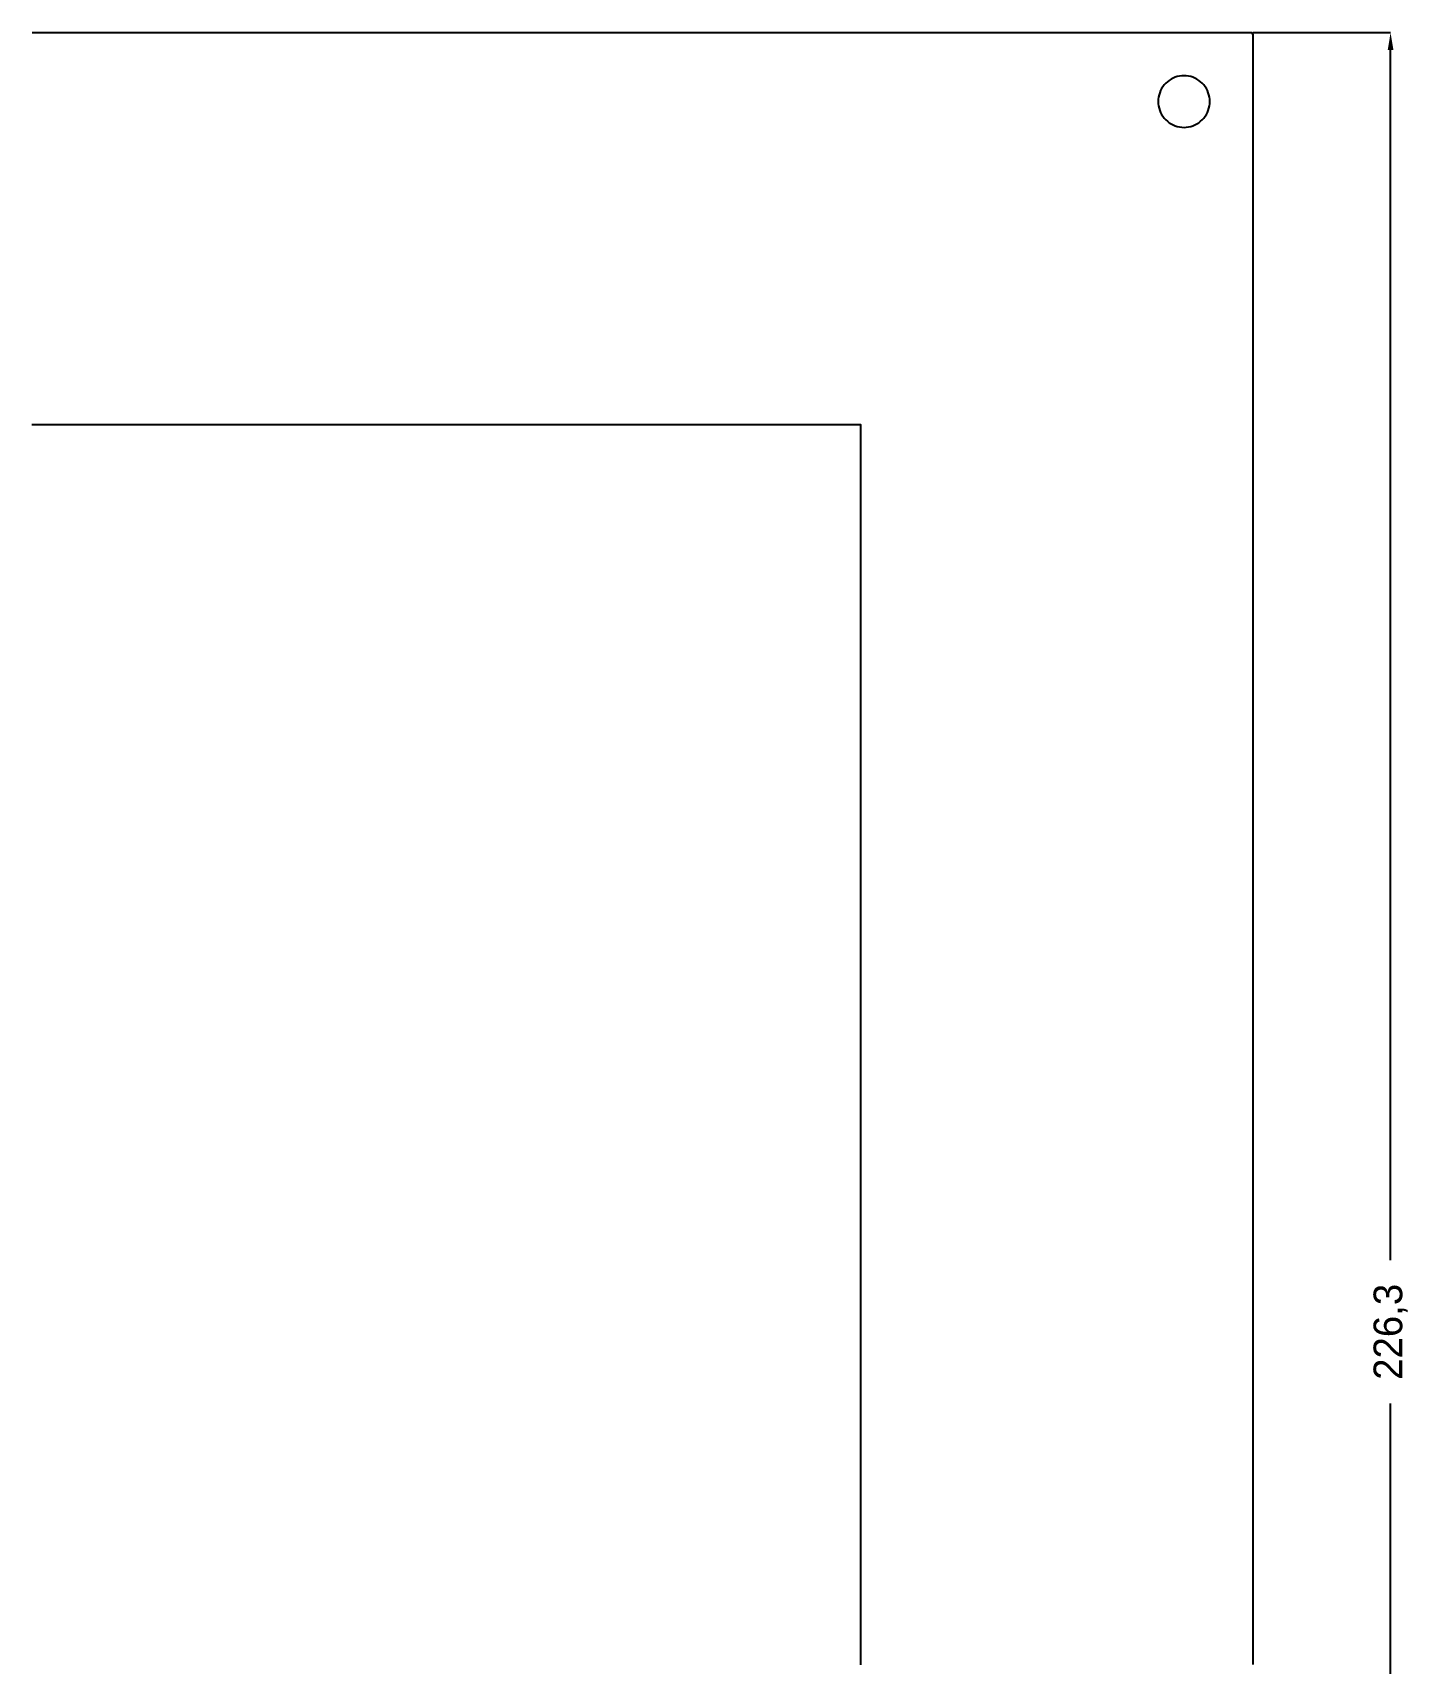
# Model space of a CAD drawing. Header units: millimetres. Extents: x 0 to 1218, y -458 to 26.
# Drawn here: x 550 to 669.9, y -315.7 to -173.7 of the extents above; entities that cross this region are included whole.
import ezdxf

# ---------------------------------------------------------------- set-up
doc = ezdxf.new("R2010")
doc.units = ezdxf.units.MM
doc.layers.add('DIMENSIONS', color=2, linetype='Continuous')
doc.layers.add('GEOMETRY', color=7, linetype='Continuous')
doc.dimstyles.get("Standard").update_dxf_attribs({"dimtxt": 2.5, "dimasz": 2.5, "dimexe": 1.25, "dimexo": 0.625, "dimtad": 1, "dimcen": 2.5, "dimazin": 3, "dimtfac": 1, "dimtmove": 0, "dimatfit": 3})

# ---------------------------------------------------------------- blocks, each defined once
blk = doc.blocks.new('_CLOSEDFILLED')
at = {"color": 0, "linetype": 'BYBLOCK'}
blk.add_solid([(-1, 0.164), (0, 0), (-1, -0.164)], dxfattribs=at)
blk = doc.blocks.new('*D10')
for p, q in [((656.3, -173.7), (668.3, -173.7)), ((668.3, -280.6), (668.3, -175.2)), ((668.3, -398.5), (668.3, -293.1)), ((656.3, -400), (668.3, -400))]:
    blk.add_line(p, q)
at = {"layer": 'Defpoints'}
for p in [(656.3, -173.7), (656.3, -400), (668.3, -400)]:
    blk.add_point(p, dxfattribs=at)
at = {"layer": 'DIMENSIONS', "xscale": 1.5, "yscale": 1.5}
for p, rotation in [((668.3, -173.7), 90), ((668.3, -400), 270)]:
    blk.add_blockref('_CLOSEDFILLED', p, dxfattribs=dict(at, rotation=rotation))
at = {"layer": 'DIMENSIONS', "insert": (668.3, -286.85), "char_height": 2.5, "attachment_point": 5, "rotation": 90}
blk.add_mtext('226,3', dxfattribs=at)

msp = doc.modelspace()

# ---------------------------------------------------------------- linework, layer by layer
at = {"layer": 'GEOMETRY'}
for points in [[(549.9309, -173.7), (550.1809, -173.7), (550.4308, -173.7), (550.6808, -173.7), (550.9308, -173.7), (551.1808, -173.7), (551.4308, -173.7), (551.6808, -173.7), (551.9308, -173.7), (552.1808, -173.7), (552.4307, -173.7), (552.6807, -173.7), (552.9307, -173.7), (553.1807, -173.7), (553.4307, -173.7), (553.6807, -173.7), (553.9307, -173.7), (554.1806, -173.7), (554.4306, -173.7), (554.6806, -173.7), (554.9306, -173.7), (555.1806, -173.7), (555.4306, -173.7), (555.6806, -173.7), (555.9305, -173.7), (556.1805, -173.7), (556.4305, -173.7), (556.6805, -173.7), (556.9305, -173.7), (557.1805, -173.7), (557.4305, -173.7), (557.6804, -173.7), (557.9304, -173.7), (558.1804, -173.7), (558.4304, -173.7), (558.6804, -173.7), (558.9304, -173.7), (559.1804, -173.7), (559.4304, -173.7), (559.6803, -173.7), (559.9303, -173.7), (560.1803, -173.7), (560.4303, -173.7), (560.6803, -173.7), (560.9303, -173.7), (561.1803, -173.7), (561.4302, -173.7), (561.6802, -173.7), (561.9302, -173.7), (562.1802, -173.7), (562.4302, -173.7), (562.6802, -173.7), (562.9302, -173.7), (563.1801, -173.7), (563.4301, -173.7), (563.6801, -173.7), (563.9301, -173.7), (564.1801, -173.7), (564.4301, -173.7), (564.6801, -173.7), (564.93, -173.7), (565.18, -173.7), (565.43, -173.7), (565.68, -173.7), (565.93, -173.7), (566.18, -173.7), (566.43, -173.7), (566.68, -173.7), (566.9299, -173.7), (567.1799, -173.7), (567.4299, -173.7), (567.6799, -173.7), (567.9299, -173.7), (568.1799, -173.7), (568.4299, -173.7), (568.6798, -173.7), (568.9298, -173.7), (569.1798, -173.7), (569.4298, -173.7), (569.6798, -173.7), (569.9298, -173.7), (570.1798, -173.7), (570.4297, -173.7), (570.6797, -173.7), (570.9297, -173.7), (571.1797, -173.7), (571.4297, -173.7), (571.6797, -173.7), (571.9297, -173.7), (572.1796, -173.7), (572.4296, -173.7), (572.6796, -173.7), (572.9296, -173.7), (573.1796, -173.7), (573.4296, -173.7), (573.6796, -173.7), (573.9295, -173.7), (574.1795, -173.7), (574.4295, -173.7), (574.6795, -173.7), (574.9295, -173.7), (575.1795, -173.7), (575.4295, -173.7), (575.6795, -173.7), (575.9294, -173.7), (576.1794, -173.7), (576.4294, -173.7), (576.6794, -173.7), (576.9294, -173.7), (577.1794, -173.7), (577.4294, -173.7), (577.6793, -173.7), (577.9293, -173.7), (578.1793, -173.7), (578.4293, -173.7), (578.6793, -173.7), (578.9293, -173.7), (579.1793, -173.7), (579.4292, -173.7), (579.6792, -173.7), (579.9292, -173.7), (580.1792, -173.7), (580.4292, -173.7), (580.6792, -173.7), (580.9292, -173.7), (581.1791, -173.7), (581.4291, -173.7), (581.6791, -173.7), (581.9291, -173.7), (582.1791, -173.7), (582.4291, -173.7), (582.6791, -173.7), (582.9291, -173.7), (583.179, -173.7), (583.429, -173.7), (583.679, -173.7), (583.929, -173.7), (584.179, -173.7), (584.429, -173.7), (584.679, -173.7), (584.9289, -173.7), (585.1789, -173.7), (585.4289, -173.7), (585.6789, -173.7), (585.9289, -173.7), (586.1789, -173.7), (586.4289, -173.7), (586.6788, -173.7), (586.9288, -173.7), (587.1788, -173.7), (587.4288, -173.7), (587.6788, -173.7), (587.9288, -173.7), (588.1788, -173.7), (588.4287, -173.7), (588.6787, -173.7), (588.9287, -173.7), (589.1787, -173.7), (589.4287, -173.7), (589.6787, -173.7), (589.9287, -173.7), (590.1787, -173.7), (590.4286, -173.7), (590.6786, -173.7), (590.9286, -173.7), (591.1786, -173.7), (591.4286, -173.7), (591.6786, -173.7), (591.9286, -173.7), (592.1785, -173.7), (592.4285, -173.7), (592.6785, -173.7), (592.9285, -173.7), (593.1785, -173.7), (593.4285, -173.7), (593.6785, -173.7), (593.9284, -173.7), (594.1784, -173.7), (594.4284, -173.7), (594.6784, -173.7), (594.9284, -173.7), (595.1784, -173.7), (595.4284, -173.7), (595.6783, -173.7), (595.9283, -173.7), (596.1783, -173.7), (596.4283, -173.7), (596.6783, -173.7), (596.9283, -173.7), (597.1783, -173.7), (597.4283, -173.7), (597.6782, -173.7), (597.9282, -173.7), (598.1782, -173.7), (598.4282, -173.7), (598.6782, -173.7), (598.9282, -173.7), (599.1782, -173.7), (599.4281, -173.7), (599.6781, -173.7), (599.9281, -173.7), (600.1781, -173.7), (600.4281, -173.7), (600.6781, -173.7), (600.9281, -173.7), (601.178, -173.7), (601.428, -173.7), (601.678, -173.7), (601.928, -173.7), (602.178, -173.7), (602.428, -173.7), (602.678, -173.7), (602.9279, -173.7), (603.1779, -173.7), (603.4279, -173.7), (603.6779, -173.7), (603.9279, -173.7), (604.1779, -173.7), (604.4279, -173.7), (604.6779, -173.7), (604.9278, -173.7), (605.1778, -173.7), (605.4278, -173.7), (605.6778, -173.7), (605.9278, -173.7), (606.1778, -173.7), (606.4278, -173.7), (606.6777, -173.7), (606.9277, -173.7), (607.1777, -173.7), (607.4277, -173.7), (607.6777, -173.7), (607.9277, -173.7), (608.1777, -173.7), (608.4276, -173.7), (608.6776, -173.7), (608.9276, -173.7), (609.1776, -173.7), (609.4276, -173.7), (609.6776, -173.7), (609.9276, -173.7), (610.1775, -173.7), (610.4275, -173.7), (610.6775, -173.7), (610.9275, -173.7), (611.1775, -173.7), (611.4275, -173.7), (611.6775, -173.7), (611.9275, -173.7), (612.1774, -173.7), (612.4274, -173.7), (612.6774, -173.7), (612.9274, -173.7), (613.1774, -173.7), (613.4274, -173.7), (613.6774, -173.7), (613.9273, -173.7), (614.1773, -173.7), (614.4273, -173.7), (614.6773, -173.7), (614.9273, -173.7), (615.1773, -173.7), (615.4273, -173.7), (615.6772, -173.7), (615.9272, -173.7), (616.1772, -173.7), (616.4272, -173.7), (616.6772, -173.7), (616.9272, -173.7), (617.1772, -173.7), (617.4271, -173.7), (617.6771, -173.7), (617.9271, -173.7), (618.1771, -173.7), (618.4271, -173.7), (618.6771, -173.7), (618.9271, -173.7), (619.1771, -173.7), (619.427, -173.7), (619.677, -173.7), (619.927, -173.7), (620.177, -173.7), (620.427, -173.7), (620.677, -173.7), (620.927, -173.7), (621.1769, -173.7), (621.4269, -173.7), (621.6769, -173.7), (621.9269, -173.7), (622.1769, -173.7), (622.4269, -173.7), (622.6769, -173.7), (622.9268, -173.7), (623.1768, -173.7), (623.4268, -173.7), (623.6768, -173.7), (623.9268, -173.7), (624.1768, -173.7), (624.4268, -173.7), (624.6767, -173.7), (624.9267, -173.7), (625.1767, -173.7), (625.4267, -173.7), (625.6767, -173.7), (625.9267, -173.7), (626.1767, -173.7), (626.4267, -173.7), (626.6766, -173.7), (626.9266, -173.7), (627.1766, -173.7), (627.4266, -173.7), (627.6766, -173.7), (627.9266, -173.7), (628.1766, -173.7), (628.4265, -173.7), (628.6765, -173.7), (628.9265, -173.7), (629.1765, -173.7), (629.4265, -173.7), (629.6765, -173.7), (629.9265, -173.7), (630.1764, -173.7), (630.4264, -173.7), (630.6764, -173.7), (630.9264, -173.7), (631.1764, -173.7), (631.4264, -173.7), (631.6764, -173.7), (631.9263, -173.7), (632.1763, -173.7), (632.4263, -173.7), (632.6763, -173.7), (632.9263, -173.7), (633.1763, -173.7), (633.4263, -173.7), (633.6762, -173.7), (633.9262, -173.7), (634.1762, -173.7), (634.4262, -173.7), (634.6762, -173.7), (634.9262, -173.7), (635.1762, -173.7), (635.4262, -173.7), (635.6761, -173.7), (635.9261, -173.7), (636.1761, -173.7), (636.4261, -173.7), (636.6761, -173.7), (636.9261, -173.7), (637.1761, -173.7), (637.426, -173.7), (637.676, -173.7), (637.926, -173.7), (638.176, -173.7), (638.426, -173.7), (638.676, -173.7), (638.926, -173.7), (639.1759, -173.7), (639.4259, -173.7), (639.6759, -173.7), (639.9259, -173.7), (640.1759, -173.7), (640.4259, -173.7), (640.6759, -173.7), (640.9258, -173.7), (641.1758, -173.7), (641.4258, -173.7), (641.6758, -173.7), (641.9258, -173.7), (642.1758, -173.7), (642.4258, -173.7), (642.6758, -173.7), (642.9257, -173.7), (643.1757, -173.7), (643.4257, -173.7), (643.6757, -173.7), (643.9257, -173.7), (644.1757, -173.7), (644.4257, -173.7), (644.6756, -173.7), (644.9256, -173.7), (645.1756, -173.7), (645.4256, -173.7), (645.6756, -173.7), (645.9256, -173.7), (646.1756, -173.7), (646.4255, -173.7), (646.6755, -173.7), (646.9255, -173.7), (647.1755, -173.7), (647.4255, -173.7), (647.6755, -173.7), (647.9255, -173.7), (648.1754, -173.7), (648.4254, -173.7), (648.6754, -173.7), (648.9254, -173.7), (649.1754, -173.7), (649.4254, -173.7), (649.6754, -173.7), (649.9254, -173.7), (650.1753, -173.7), (650.4253, -173.7), (650.6753, -173.7), (650.9253, -173.7), (651.1753, -173.7), (651.4253, -173.7), (651.6753, -173.7), (651.9252, -173.7), (652.1752, -173.7), (652.4252, -173.7), (652.6752, -173.7), (652.9252, -173.7), (653.1752, -173.7), (653.4252, -173.7), (653.6751, -173.7), (653.9251, -173.7), (654.1751, -173.7), (654.4251, -173.7), (654.6751, -173.7), (654.9251, -173.7), (655.1751, -173.7), (655.425, -173.7), (655.675, -173.7), (655.925, -173.7), (656.175, -173.7), (656.3, -173.825), (656.3, -174.075), (656.3, -174.325), (656.3, -174.575), (656.3, -174.8249), (656.3, -175.0749), (656.3, -175.3249), (656.3, -175.5749), (656.3, -175.8249), (656.3, -176.0749), (656.3, -176.3249), (656.3, -176.5748), (656.3, -176.8248), (656.3, -177.0748), (656.3, -177.3248), (656.3, -177.5748), (656.3, -177.8248), (656.3, -178.0748), (656.3, -178.3247), (656.3, -178.5747), (656.3, -178.8247), (656.3, -179.0747), (656.3, -179.3247), (656.3, -179.5747), (656.3, -179.8247), (656.3, -180.0746), (656.3, -180.3246), (656.3, -180.5746), (656.3, -180.8246), (656.3, -181.0746), (656.3, -181.3246), (656.3, -181.5746), (656.3, -181.8246), (656.3, -182.0745), (656.3, -182.3245), (656.3, -182.5745), (656.3, -182.8245), (656.3, -183.0745), (656.3, -183.3245), (656.3, -183.5745), (656.3, -183.8244), (656.3, -184.0744), (656.3, -184.3244), (656.3, -184.5744), (656.3, -184.8244), (656.3, -185.0744), (656.3, -185.3244), (656.3, -185.5743), (656.3, -185.8243), (656.3, -186.0743), (656.3, -186.3243), (656.3, -186.5743), (656.3, -186.8243), (656.3, -187.0743), (656.3, -187.3242), (656.3, -187.5742), (656.3, -187.8242), (656.3, -188.0742), (656.3, -188.3242), (656.3, -188.5742), (656.3, -188.8242), (656.3, -189.0742), (656.3, -189.3241), (656.3, -189.5741), (656.3, -189.8241), (656.3, -190.0741), (656.3, -190.3241), (656.3, -190.5741), (656.3, -190.8241), (656.3, -191.074), (656.3, -191.324), (656.3, -191.574), (656.3, -191.824), (656.3, -192.074), (656.3, -192.324), (656.3, -192.574), (656.3, -192.8239), (656.3, -193.0739), (656.3, -193.3239), (656.3, -193.5739), (656.3, -193.8239), (656.3, -194.0739), (656.3, -194.3239), (656.3, -194.5738), (656.3, -194.8238), (656.3, -195.0738), (656.3, -195.3238), (656.3, -195.5738), (656.3, -195.8238), (656.3, -196.0738), (656.3, -196.3238), (656.3, -196.5737), (656.3, -196.8237), (656.3, -197.0737), (656.3, -197.3237), (656.3, -197.5737), (656.3, -197.8237), (656.3, -198.0737), (656.3, -198.3236), (656.3, -198.5736), (656.3, -198.8236), (656.3, -199.0736), (656.3, -199.3236), (656.3, -199.5736), (656.3, -199.8236), (656.3, -200.0735), (656.3, -200.3235), (656.3, -200.5735), (656.3, -200.8235), (656.3, -201.0735), (656.3, -201.3235), (656.3, -201.5735), (656.3, -201.8234), (656.3, -202.0734), (656.3, -202.3234), (656.3, -202.5734), (656.3, -202.8234), (656.3, -203.0734), (656.3, -203.3234), (656.3, -203.5733), (656.3, -203.8233), (656.3, -204.0733), (656.3, -204.3233), (656.3, -204.5733), (656.3, -204.8233), (656.3, -205.0733), (656.3, -205.3233), (656.3, -205.5732), (656.3, -205.8232), (656.3, -206.0732), (656.3, -206.3232), (656.3, -206.5732), (656.3, -206.8232), (656.3, -207.0732), (656.3, -207.3231), (656.3, -207.5731), (656.3, -207.8231), (656.3, -208.0731), (656.3, -208.3231), (656.3, -208.5731), (656.3, -208.8231), (656.3, -209.073), (656.3, -209.323), (656.3, -209.573), (656.3, -209.823), (656.3, -210.073), (656.3, -210.323), (656.3, -210.573), (656.3, -210.8229), (656.3, -211.0729), (656.3, -211.3229), (656.3, -211.5729), (656.3, -211.8229), (656.3, -212.0729), (656.3, -212.3229), (656.3, -212.5729), (656.3, -212.8228), (656.3, -213.0728), (656.3, -213.3228), (656.3, -213.5728), (656.3, -213.8228), (656.3, -214.0728), (656.3, -214.3228), (656.3, -214.5727), (656.3, -214.8227), (656.3, -215.0727), (656.3, -215.3227), (656.3, -215.5727), (656.3, -215.8227), (656.3, -216.0727), (656.3, -216.3226), (656.3, -216.5726), (656.3, -216.8226), (656.3, -217.0726), (656.3, -217.3226), (656.3, -217.5726), (656.3, -217.8226), (656.3, -218.0725), (656.3, -218.3225), (656.3, -218.5725), (656.3, -218.8225), (656.3, -219.0725), (656.3, -219.3225), (656.3, -219.5725), (656.3, -219.8225), (656.3, -220.0724), (656.3, -220.3224), (656.3, -220.5724), (656.3, -220.8224), (656.3, -221.0724), (656.3, -221.3224), (656.3, -221.5724), (656.3, -221.8223), (656.3, -222.0723), (656.3, -222.3223), (656.3, -222.5723), (656.3, -222.8223), (656.3, -223.0723), (656.3, -223.3223), (656.3, -223.5722), (656.3, -223.8222), (656.3, -224.0722), (656.3, -224.3222), (656.3, -224.5722), (656.3, -224.8222), (656.3, -225.0722), (656.3, -225.3221), (656.3, -225.5721), (656.3, -225.8221), (656.3, -226.0721), (656.3, -226.3221), (656.3, -226.5721), (656.3, -226.8221), (656.3, -227.0721), (656.3, -227.322), (656.3, -227.572), (656.3, -227.822), (656.3, -228.072), (656.3, -228.322), (656.3, -228.572), (656.3, -228.822), (656.3, -229.0719), (656.3, -229.3219), (656.3, -229.5719), (656.3, -229.8219), (656.3, -230.0719), (656.3, -230.3219), (656.3, -230.5719), (656.3, -230.8218), (656.3, -231.0718), (656.3, -231.3218), (656.3, -231.5718), (656.3, -231.8218), (656.3, -232.0718), (656.3, -232.3218), (656.3, -232.5717), (656.3, -232.8217), (656.3, -233.0717), (656.3, -233.3217), (656.3, -233.5717), (656.3, -233.8217), (656.3, -234.0717), (656.3, -234.3217), (656.3, -234.5716), (656.3, -234.8216), (656.3, -235.0716), (656.3, -235.3216), (656.3, -235.5716), (656.3, -235.8216), (656.3, -236.0716), (656.3, -236.3215), (656.3, -236.5715), (656.3, -236.8215), (656.3, -237.0715), (656.3, -237.3215), (656.3, -237.5715), (656.3, -237.8215), (656.3, -238.0714), (656.3, -238.3214), (656.3, -238.5714), (656.3, -238.8214), (656.3, -239.0714), (656.3, -239.3214), (656.3, -239.5714), (656.3, -239.8213), (656.3, -240.0713), (656.3, -240.3213), (656.3, -240.5713), (656.3, -240.8213), (656.3, -241.0713), (656.3, -241.3213), (656.3, -241.5713), (656.3, -241.8212), (656.3, -242.0712), (656.3, -242.3212), (656.3, -242.5712), (656.3, -242.8212), (656.3, -243.0712), (656.3, -243.3212), (656.3, -243.5711), (656.3, -243.8211), (656.3, -244.0711), (656.3, -244.3211), (656.3, -244.5711), (656.3, -244.8211), (656.3, -245.0711), (656.3, -245.321), (656.3, -245.571), (656.3, -245.821), (656.3, -246.071), (656.3, -246.321), (656.3, -246.571), (656.3, -246.821), (656.3, -247.0709), (656.3, -247.3209), (656.3, -247.5709), (656.3, -247.8209), (656.3, -248.0709), (656.3, -248.3209), (656.3, -248.5709), (656.3, -248.8209), (656.3, -249.0708), (656.3, -249.3208), (656.3, -249.5708), (656.3, -249.8208), (656.3, -250.0708), (656.3, -250.3208), (656.3, -250.5708), (656.3, -250.8207), (656.3, -251.0707), (656.3, -251.3207), (656.3, -251.5707), (656.3, -251.8207), (656.3, -252.0707), (656.3, -252.3207), (656.3, -252.5706), (656.3, -252.8206), (656.3, -253.0706), (656.3, -253.3206), (656.3, -253.5706), (656.3, -253.8206), (656.3, -254.0706), (656.3, -254.3205), (656.3, -254.5705), (656.3, -254.8205), (656.3, -255.0705), (656.3, -255.3205), (656.3, -255.5705), (656.3, -255.8205), (656.3, -256.0705), (656.3, -256.3204), (656.3, -256.5704), (656.3, -256.8204), (656.3, -257.0704), (656.3, -257.3204), (656.3, -257.5704), (656.3, -257.8204), (656.3, -258.0703), (656.3, -258.3203), (656.3, -258.5703), (656.3, -258.8203), (656.3, -259.0703), (656.3, -259.3203), (656.3, -259.5703), (656.3, -259.8202), (656.3, -260.0702), (656.3, -260.3202), (656.3, -260.5702), (656.3, -260.8202), (656.3, -261.0702), (656.3, -261.3202), (656.3, -261.5701), (656.3, -261.8201), (656.3, -262.0701), (656.3, -262.3201), (656.3, -262.5701), (656.3, -262.8201), (656.3, -263.0701), (656.3, -263.32), (656.3, -263.57), (656.3, -263.82), (656.3, -264.07), (656.3, -264.32), (656.3, -264.57), (656.3, -264.82), (656.3, -265.07), (656.3, -265.3199), (656.3, -265.5699), (656.3, -265.8199), (656.3, -266.0699), (656.3, -266.3199), (656.3, -266.5699), (656.3, -266.8199), (656.3, -267.0698), (656.3, -267.3198), (656.3, -267.5698), (656.3, -267.8198), (656.3, -268.0698), (656.3, -268.3198), (656.3, -268.5698), (656.3, -268.8197), (656.3, -269.0697), (656.3, -269.3197), (656.3, -269.5697), (656.3, -269.8197), (656.3, -270.0697), (656.3, -270.3197), (656.3, -270.5696), (656.3, -270.8196), (656.3, -271.0696), (656.3, -271.3196), (656.3, -271.5696), (656.3, -271.8196), (656.3, -272.0696), (656.3, -272.3196), (656.3, -272.5695), (656.3, -272.8195), (656.3, -273.0695), (656.3, -273.3195), (656.3, -273.5695), (656.3, -273.8195), (656.3, -274.0695), (656.3, -274.3194), (656.3, -274.5694), (656.3, -274.8194), (656.3, -275.0694), (656.3, -275.3194), (656.3, -275.5694), (656.3, -275.8194), (656.3, -276.0693), (656.3, -276.3193), (656.3, -276.5693), (656.3, -276.8193), (656.3, -277.0693), (656.3, -277.3193), (656.3, -277.5693), (656.3, -277.8192), (656.3, -278.0692), (656.3, -278.3192), (656.3, -278.5692), (656.3, -278.8192), (656.3, -279.0692), (656.3, -279.3192), (656.3, -279.5692), (656.3, -279.8191), (656.3, -280.0691), (656.3, -280.3191), (656.3, -280.5691), (656.3, -280.8191), (656.3, -281.0691), (656.3, -281.3191), (656.3, -281.569), (656.3, -281.819), (656.3, -282.069), (656.3, -282.319), (656.3, -282.569), (656.3, -282.819), (656.3, -283.069), (656.3, -283.3189), (656.3, -283.5689), (656.3, -283.8189), (656.3, -284.0689), (656.3, -284.3189), (656.3, -284.5689), (656.3, -284.8189), (656.3, -285.0688), (656.3, -285.3188), (656.3, -285.5688), (656.3, -285.8188), (656.3, -286.0688), (656.3, -286.3188), (656.3, -286.5688), (656.3, -286.8188), (656.3, -287.0687), (656.3, -287.3187), (656.3, -287.5687), (656.3, -287.8187), (656.3, -288.0687), (656.3, -288.3187), (656.3, -288.5687), (656.3, -288.8186), (656.3, -289.0686), (656.3, -289.3186), (656.3, -289.5686), (656.3, -289.8186), (656.3, -290.0686), (656.3, -290.3186), (656.3, -290.5685), (656.3, -290.8185), (656.3, -291.0685), (656.3, -291.3185), (656.3, -291.5685), (656.3, -291.8185), (656.3, -292.0685), (656.3, -292.3184), (656.3, -292.5684), (656.3, -292.8184), (656.3, -293.0684), (656.3, -293.3184), (656.3, -293.5684), (656.3, -293.8184), (656.3, -294.0684), (656.3, -294.3183), (656.3, -294.5683), (656.3, -294.8183), (656.3, -295.0683), (656.3, -295.3183), (656.3, -295.5683), (656.3, -295.8183), (656.3, -296.0682), (656.3, -296.3182), (656.3, -296.5682), (656.3, -296.8182), (656.3, -297.0682), (656.3, -297.3182), (656.3, -297.5682), (656.3, -297.8181), (656.3, -298.0681), (656.3, -298.3181), (656.3, -298.5681), (656.3, -298.8181), (656.3, -299.0681), (656.3, -299.3181), (656.3, -299.568), (656.3, -299.818), (656.3, -300.068), (656.3, -300.318), (656.3, -300.568), (656.3, -300.818), (656.3, -301.068), (656.3, -301.318), (656.3, -301.5679), (656.3, -301.8179), (656.3, -302.0679), (656.3, -302.3179), (656.3, -302.5679), (656.3, -302.8179), (656.3, -303.0679), (656.3, -303.3178), (656.3, -303.5678), (656.3, -303.8178), (656.3, -304.0678), (656.3, -304.3178), (656.3, -304.5678), (656.3, -304.8178), (656.3, -305.0677), (656.3, -305.3177), (656.3, -305.5677), (656.3, -305.8177), (656.3, -306.0677), (656.3, -306.3177), (656.3, -306.5677), (656.3, -306.8176), (656.3, -307.0676), (656.3, -307.3176), (656.3, -307.5676), (656.3, -307.8176), (656.3, -308.0676), (656.3, -308.3176), (656.3, -308.5676), (656.3, -308.8175), (656.3, -309.0675), (656.3, -309.3175), (656.3, -309.5675), (656.3, -309.8175), (656.3, -310.0675), (656.3, -310.3175), (656.3, -310.5674), (656.3, -310.8174), (656.3, -311.0674), (656.3, -311.3174), (656.3, -311.5674), (656.3, -311.8174), (656.3, -312.0674), (656.3, -312.3173), (656.3, -312.5673), (656.3, -312.8173), (656.3, -313.0673), (656.3, -313.3173), (656.3, -313.5673), (656.3, -313.8173), (656.3, -314.0672), (656.3, -314.3172), (656.3, -314.5672), (656.3, -314.8172), (656.3, -315.0672), (656.3, -315.3172), (656.3, -315.5672), (656.3, -315.8171)], [(622.15, -315.85), (622.15, -315.6), (622.15, -315.35), (622.15, -315.1), (622.15, -314.85), (622.15, -314.6), (622.15, -314.35), (622.15, -314.1), (622.15, -313.85), (622.15, -313.6), (622.15, -313.35), (622.15, -313.1), (622.15, -312.85), (622.15, -312.6), (622.15, -312.35), (622.15, -312.1), (622.15, -311.85), (622.15, -311.6), (622.15, -311.35), (622.15, -311.1), (622.15, -310.85), (622.15, -310.6), (622.15, -310.35), (622.15, -310.1), (622.15, -309.85), (622.15, -309.6), (622.15, -309.35), (622.15, -309.1), (622.15, -308.85), (622.15, -308.6), (622.15, -308.35), (622.15, -308.1), (622.15, -307.85), (622.15, -307.6), (622.15, -307.35), (622.15, -307.1), (622.15, -306.85), (622.15, -306.6), (622.15, -306.35), (622.15, -306.1), (622.15, -305.85), (622.15, -305.6), (622.15, -305.35), (622.15, -305.1), (622.15, -304.85), (622.15, -304.6), (622.15, -304.35), (622.15, -304.1), (622.15, -303.85), (622.15, -303.6), (622.15, -303.35), (622.15, -303.1), (622.15, -302.85), (622.15, -302.6), (622.15, -302.35), (622.15, -302.1), (622.15, -301.85), (622.15, -301.6), (622.15, -301.35), (622.15, -301.1), (622.15, -300.85), (622.15, -300.6), (622.15, -300.35), (622.15, -300.1), (622.15, -299.85), (622.15, -299.6), (622.15, -299.35), (622.15, -299.1), (622.15, -298.85), (622.15, -298.6), (622.15, -298.35), (622.15, -298.1), (622.15, -297.85), (622.15, -297.6), (622.15, -297.35), (622.15, -297.1), (622.15, -296.85), (622.15, -296.6), (622.15, -296.35), (622.15, -296.1), (622.15, -295.85), (622.15, -295.6), (622.15, -295.35), (622.15, -295.1), (622.15, -294.85), (622.15, -294.6), (622.15, -294.35), (622.15, -294.1), (622.15, -293.85), (622.15, -293.6), (622.15, -293.35), (622.15, -293.1), (622.15, -292.85), (622.15, -292.6), (622.15, -292.35), (622.15, -292.1), (622.15, -291.85), (622.15, -291.6), (622.15, -291.35), (622.15, -291.1), (622.15, -290.85), (622.15, -290.6), (622.15, -290.35), (622.15, -290.1), (622.15, -289.85), (622.15, -289.6), (622.15, -289.35), (622.15, -289.1), (622.15, -288.85), (622.15, -288.6), (622.15, -288.35), (622.15, -288.1), (622.15, -287.85), (622.15, -287.6), (622.15, -287.35), (622.15, -287.1), (622.15, -286.85), (622.15, -286.6), (622.15, -286.35), (622.15, -286.1), (622.15, -285.85), (622.15, -285.6), (622.15, -285.35), (622.15, -285.1), (622.15, -284.85), (622.15, -284.6), (622.15, -284.35), (622.15, -284.1), (622.15, -283.85), (622.15, -283.6), (622.15, -283.35), (622.15, -283.1), (622.15, -282.85), (622.15, -282.6), (622.15, -282.35), (622.15, -282.1), (622.15, -281.85), (622.15, -281.6), (622.15, -281.35), (622.15, -281.1), (622.15, -280.85), (622.15, -280.6), (622.15, -280.35), (622.15, -280.1), (622.15, -279.85), (622.15, -279.6), (622.15, -279.35), (622.15, -279.1), (622.15, -278.85), (622.15, -278.6), (622.15, -278.35), (622.15, -278.1), (622.15, -277.85), (622.15, -277.6), (622.15, -277.35), (622.15, -277.1), (622.15, -276.85), (622.15, -276.6), (622.15, -276.35), (622.15, -276.1), (622.15, -275.85), (622.15, -275.6), (622.15, -275.35), (622.15, -275.1), (622.15, -274.85), (622.15, -274.6), (622.15, -274.35), (622.15, -274.1), (622.15, -273.85), (622.15, -273.6), (622.15, -273.35), (622.15, -273.1), (622.15, -272.85), (622.15, -272.6), (622.15, -272.35), (622.15, -272.1), (622.15, -271.85), (622.15, -271.6), (622.15, -271.35), (622.15, -271.1), (622.15, -270.85), (622.15, -270.6), (622.15, -270.35), (622.15, -270.1), (622.15, -269.85), (622.15, -269.6), (622.15, -269.35), (622.15, -269.1), (622.15, -268.85), (622.15, -268.6), (622.15, -268.35), (622.15, -268.1), (622.15, -267.85), (622.15, -267.6), (622.15, -267.35), (622.15, -267.1), (622.15, -266.85), (622.15, -266.6), (622.15, -266.35), (622.15, -266.1), (622.15, -265.85), (622.15, -265.6), (622.15, -265.35), (622.15, -265.1), (622.15, -264.85), (622.15, -264.6), (622.15, -264.35), (622.15, -264.1), (622.15, -263.85), (622.15, -263.6), (622.15, -263.35), (622.15, -263.1), (622.15, -262.85), (622.15, -262.6), (622.15, -262.35), (622.15, -262.1), (622.15, -261.85), (622.15, -261.6), (622.15, -261.35), (622.15, -261.1), (622.15, -260.85), (622.15, -260.6), (622.15, -260.35), (622.15, -260.1), (622.15, -259.85), (622.15, -259.6), (622.15, -259.35), (622.15, -259.1), (622.15, -258.85), (622.15, -258.6), (622.15, -258.35), (622.15, -258.1), (622.15, -257.85), (622.15, -257.6), (622.15, -257.35), (622.15, -257.1), (622.15, -256.85), (622.15, -256.6), (622.15, -256.35), (622.15, -256.1), (622.15, -255.85), (622.15, -255.6), (622.15, -255.35), (622.15, -255.1), (622.15, -254.85), (622.15, -254.6), (622.15, -254.35), (622.15, -254.1), (622.15, -253.85), (622.15, -253.6), (622.15, -253.35), (622.15, -253.1), (622.15, -252.85), (622.15, -252.6), (622.15, -252.35), (622.15, -252.1), (622.15, -251.85), (622.15, -251.6), (622.15, -251.35), (622.15, -251.1), (622.15, -250.85), (622.15, -250.6), (622.15, -250.35), (622.15, -250.1), (622.15, -249.85), (622.15, -249.6), (622.15, -249.35), (622.15, -249.1), (622.15, -248.85), (622.15, -248.6), (622.15, -248.35), (622.15, -248.1), (622.15, -247.85), (622.15, -247.6), (622.15, -247.35), (622.15, -247.1), (622.15, -246.85), (622.15, -246.6), (622.15, -246.35), (622.15, -246.1), (622.15, -245.85), (622.15, -245.6), (622.15, -245.35), (622.15, -245.1), (622.15, -244.85), (622.15, -244.6), (622.15, -244.35), (622.15, -244.1), (622.15, -243.85), (622.15, -243.6), (622.15, -243.35), (622.15, -243.1), (622.15, -242.85), (622.15, -242.6), (622.15, -242.35), (622.15, -242.1), (622.15, -241.85), (622.15, -241.6), (622.15, -241.35), (622.15, -241.1), (622.15, -240.85), (622.15, -240.6), (622.15, -240.35), (622.15, -240.1), (622.15, -239.85), (622.15, -239.6), (622.15, -239.35), (622.15, -239.1), (622.15, -238.85), (622.15, -238.6), (622.15, -238.35), (622.15, -238.1), (622.15, -237.85), (622.15, -237.6), (622.15, -237.35), (622.15, -237.1), (622.15, -236.85), (622.15, -236.6), (622.15, -236.35), (622.15, -236.1), (622.15, -235.85), (622.15, -235.6), (622.15, -235.35), (622.15, -235.1), (622.15, -234.85), (622.15, -234.6), (622.15, -234.35), (622.15, -234.1), (622.15, -233.85), (622.15, -233.6), (622.15, -233.35), (622.15, -233.1), (622.15, -232.85), (622.15, -232.6), (622.15, -232.35), (622.15, -232.1), (622.15, -231.85), (622.15, -231.6), (622.15, -231.35), (622.15, -231.1), (622.15, -230.85), (622.15, -230.6), (622.15, -230.35), (622.15, -230.1), (622.15, -229.85), (622.15, -229.6), (622.15, -229.35), (622.15, -229.1), (622.15, -228.85), (622.15, -228.6), (622.15, -228.35), (622.15, -228.1), (622.15, -227.85), (622.15, -227.6), (622.15, -227.35), (622.15, -227.1), (622.15, -226.85), (622.15, -226.6), (622.15, -226.35), (622.15, -226.1), (622.15, -225.85), (622.15, -225.6), (622.15, -225.35), (622.15, -225.1), (622.15, -224.85), (622.15, -224.6), (622.15, -224.35), (622.15, -224.1), (622.15, -223.85), (622.15, -223.6), (622.15, -223.35), (622.15, -223.1), (622.15, -222.85), (622.15, -222.6), (622.15, -222.35), (622.15, -222.1), (622.15, -221.85), (622.15, -221.6), (622.15, -221.35), (622.15, -221.1), (622.15, -220.85), (622.15, -220.6), (622.15, -220.35), (622.15, -220.1), (622.15, -219.85), (622.15, -219.6), (622.15, -219.35), (622.15, -219.1), (622.15, -218.85), (622.15, -218.6), (622.15, -218.35), (622.15, -218.1), (622.15, -217.85), (622.15, -217.6), (622.15, -217.35), (622.15, -217.1), (622.15, -216.85), (622.15, -216.6), (622.15, -216.35), (622.15, -216.1), (622.15, -215.85), (622.15, -215.6), (622.15, -215.35), (622.15, -215.1), (622.15, -214.85), (622.15, -214.6), (622.15, -214.35), (622.15, -214.1), (622.15, -213.85), (622.15, -213.6), (622.15, -213.35), (622.15, -213.1), (622.15, -212.85), (622.15, -212.6), (622.15, -212.35), (622.15, -212.1), (622.15, -211.85), (622.15, -211.6), (622.15, -211.35), (622.15, -211.1), (622.15, -210.85), (622.15, -210.6), (622.15, -210.35), (622.15, -210.1), (622.15, -209.85), (622.15, -209.6), (622.15, -209.35), (622.15, -209.1), (622.15, -208.85), (622.15, -208.6), (622.15, -208.35), (622.15, -208.1), (622.15, -207.85), (621.9, -207.85), (621.65, -207.85), (621.4, -207.85), (621.15, -207.85), (620.9, -207.85), (620.65, -207.85), (620.4, -207.85), (620.15, -207.85), (619.9, -207.85), (619.65, -207.85), (619.4, -207.85), (619.15, -207.85), (618.9, -207.85), (618.65, -207.85), (618.4, -207.85), (618.15, -207.85), (617.9, -207.85), (617.65, -207.85), (617.4, -207.85), (617.15, -207.85), (616.9, -207.85), (616.65, -207.85), (616.4, -207.85), (616.15, -207.85), (615.9, -207.85), (615.65, -207.85), (615.4, -207.85), (615.15, -207.85), (614.9, -207.85), (614.65, -207.85), (614.4, -207.85), (614.15, -207.85), (613.9, -207.85), (613.65, -207.85), (613.4, -207.85), (613.15, -207.85), (612.9, -207.85), (612.65, -207.85), (612.4, -207.85), (612.15, -207.85), (611.9, -207.85), (611.65, -207.85), (611.4, -207.85), (611.15, -207.85), (610.9, -207.85), (610.65, -207.85), (610.4, -207.85), (610.15, -207.85), (609.9, -207.85), (609.65, -207.85), (609.4, -207.85), (609.15, -207.85), (608.9, -207.85), (608.65, -207.85), (608.4, -207.85), (608.15, -207.85), (607.9, -207.85), (607.65, -207.85), (607.4, -207.85), (607.15, -207.85), (606.9, -207.85), (606.65, -207.85), (606.4, -207.85), (606.15, -207.85), (605.9, -207.85), (605.65, -207.85), (605.4, -207.85), (605.15, -207.85), (604.9, -207.85), (604.65, -207.85), (604.4, -207.85), (604.15, -207.85), (603.9, -207.85), (603.65, -207.85), (603.4, -207.85), (603.15, -207.85), (602.9, -207.85), (602.65, -207.85), (602.4, -207.85), (602.15, -207.85), (601.9, -207.85), (601.65, -207.85), (601.4, -207.85), (601.15, -207.85), (600.9, -207.85), (600.65, -207.85), (600.4, -207.85), (600.15, -207.85), (599.9, -207.85), (599.65, -207.85), (599.4, -207.85), (599.15, -207.85), (598.9, -207.85), (598.65, -207.85), (598.4, -207.85), (598.15, -207.85), (597.9, -207.85), (597.65, -207.85), (597.4, -207.85), (597.15, -207.85), (596.9, -207.85), (596.65, -207.85), (596.4, -207.85), (596.15, -207.85), (595.9, -207.85), (595.65, -207.85), (595.4, -207.85), (595.15, -207.85), (594.9, -207.85), (594.65, -207.85), (594.4, -207.85), (594.15, -207.85), (593.9, -207.85), (593.65, -207.85), (593.4, -207.85), (593.15, -207.85), (592.9, -207.85), (592.65, -207.85), (592.4, -207.85), (592.15, -207.85), (591.9, -207.85), (591.65, -207.85), (591.4, -207.85), (591.15, -207.85), (590.9, -207.85), (590.65, -207.85), (590.4, -207.85), (590.15, -207.85), (589.9, -207.85), (589.65, -207.85), (589.4, -207.85), (589.15, -207.85), (588.9, -207.85), (588.65, -207.85), (588.4, -207.85), (588.15, -207.85), (587.9, -207.85), (587.65, -207.85), (587.4, -207.85), (587.15, -207.85), (586.9, -207.85), (586.65, -207.85), (586.4, -207.85), (586.15, -207.85), (585.9, -207.85), (585.65, -207.85), (585.4, -207.85), (585.15, -207.85), (584.9, -207.85), (584.65, -207.85), (584.4, -207.85), (584.15, -207.85), (583.9, -207.85), (583.65, -207.85), (583.4, -207.85), (583.15, -207.85), (582.9, -207.85), (582.65, -207.85), (582.4, -207.85), (582.15, -207.85), (581.9, -207.85), (581.65, -207.85), (581.4, -207.85), (581.15, -207.85), (580.9, -207.85), (580.65, -207.85), (580.4, -207.85), (580.15, -207.85), (579.9, -207.85), (579.65, -207.85), (579.4, -207.85), (579.15, -207.85), (578.9, -207.85), (578.65, -207.85), (578.4, -207.85), (578.15, -207.85), (577.9, -207.85), (577.65, -207.85), (577.4, -207.85), (577.15, -207.85), (576.9, -207.85), (576.65, -207.85), (576.4, -207.85), (576.15, -207.85), (575.9, -207.85), (575.65, -207.85), (575.4, -207.85), (575.15, -207.85), (574.9, -207.85), (574.65, -207.85), (574.4, -207.85), (574.15, -207.85), (573.9, -207.85), (573.65, -207.85), (573.4, -207.85), (573.15, -207.85), (572.9, -207.85), (572.65, -207.85), (572.4, -207.85), (572.15, -207.85), (571.9, -207.85), (571.65, -207.85), (571.4, -207.85), (571.15, -207.85), (570.9, -207.85), (570.65, -207.85), (570.4, -207.85), (570.15, -207.85), (569.9, -207.85), (569.65, -207.85), (569.4, -207.85), (569.15, -207.85), (568.9, -207.85), (568.65, -207.85), (568.4, -207.85), (568.15, -207.85), (567.9, -207.85), (567.65, -207.85), (567.4, -207.85), (567.15, -207.85), (566.9, -207.85), (566.65, -207.85), (566.4, -207.85), (566.15, -207.85), (565.9, -207.85), (565.65, -207.85), (565.4, -207.85), (565.15, -207.85), (564.9, -207.85), (564.65, -207.85), (564.4, -207.85), (564.15, -207.85), (563.9, -207.85), (563.65, -207.85), (563.4, -207.85), (563.15, -207.85), (562.9, -207.85), (562.65, -207.85), (562.4, -207.85), (562.15, -207.85), (561.9, -207.85), (561.65, -207.85), (561.4, -207.85), (561.15, -207.85), (560.9, -207.85), (560.65, -207.85), (560.4, -207.85), (560.15, -207.85), (559.9, -207.85), (559.65, -207.85), (559.4, -207.85), (559.15, -207.85), (558.9, -207.85), (558.65, -207.85), (558.4, -207.85), (558.15, -207.85), (557.9, -207.85), (557.65, -207.85), (557.4, -207.85), (557.15, -207.85), (556.9, -207.85), (556.65, -207.85), (556.4, -207.85), (556.15, -207.85), (555.9, -207.85), (555.65, -207.85), (555.4, -207.85), (555.15, -207.85), (554.9, -207.85), (554.65, -207.85), (554.4, -207.85), (554.15, -207.85), (553.9, -207.85), (553.65, -207.85), (553.4, -207.85), (553.15, -207.85), (552.9, -207.85), (552.65, -207.85), (552.4, -207.85), (552.15, -207.85), (551.9, -207.85), (551.65, -207.85), (551.4, -207.85), (551.15, -207.85), (550.9, -207.85), (550.65, -207.85), (550.4, -207.85), (550.15, -207.85), (549.9, -207.85)]]:
    msp.add_lwpolyline(points, dxfattribs=at)
msp.add_lwpolyline([(652.55, -179.7), (652.5414, -179.5039), (652.5158, -179.3093), (652.4733, -179.1177), (652.4143, -178.9305), (652.3392, -178.7491), (652.2486, -178.575), (652.1431, -178.4095), (652.0236, -178.2537), (651.891, -178.109), (651.7463, -177.9764), (651.5905, -177.8569), (651.425, -177.7514), (651.2509, -177.6608), (651.0695, -177.5857), (650.8823, -177.5267), (650.6907, -177.4842), (650.4961, -177.4586), (650.3, -177.45), (650.1039, -177.4586), (649.9093, -177.4842), (649.7177, -177.5267), (649.5305, -177.5857), (649.3491, -177.6608), (649.175, -177.7514), (649.0095, -177.8569), (648.8537, -177.9764), (648.709, -178.109), (648.5764, -178.2537), (648.4569, -178.4095), (648.3514, -178.575), (648.2608, -178.7491), (648.1857, -178.9305), (648.1267, -179.1177), (648.0842, -179.3093), (648.0586, -179.5039), (648.05, -179.7), (648.0586, -179.8961), (648.0842, -180.0907), (648.1267, -180.2823), (648.1857, -180.4695), (648.2608, -180.6509), (648.3514, -180.825), (648.4569, -180.9905), (648.5764, -181.1463), (648.709, -181.291), (648.8537, -181.4236), (649.0095, -181.5431), (649.175, -181.6486), (649.3491, -181.7392), (649.5305, -181.8143), (649.7177, -181.8733), (649.9093, -181.9158), (650.1039, -181.9414), (650.3, -181.95), (650.4961, -181.9414), (650.6907, -181.9158), (650.8823, -181.8733), (651.0695, -181.8143), (651.2509, -181.7392), (651.425, -181.6486), (651.5905, -181.5431), (651.7463, -181.4236), (651.891, -181.291), (652.0236, -181.1463), (652.1431, -180.9905), (652.2486, -180.825), (652.3392, -180.6509), (652.4143, -180.4695), (652.4733, -180.2823), (652.5158, -180.0907), (652.5414, -179.8961)], close=True, dxfattribs=at)

# ---------------------------------------------------------------- dimensions: what is measured, and where the dimension line sits
at = {"layer": 'DIMENSIONS'}
dim = msp.add_linear_dim(base=(668.3, -400), p1=(656.3, -400), p2=(656.3, -173.7), angle=90, dimstyle='Standard', override={"dimtxt": 2.5, "dimasz": 1.5, "dimdec": 3}, dxfattribs=at)
dim.commit()
dim.dimension.update_dxf_attribs({"geometry": '*D10', "text_midpoint": (668.3, -286.85)})

doc.saveas('drawing.dxf')
